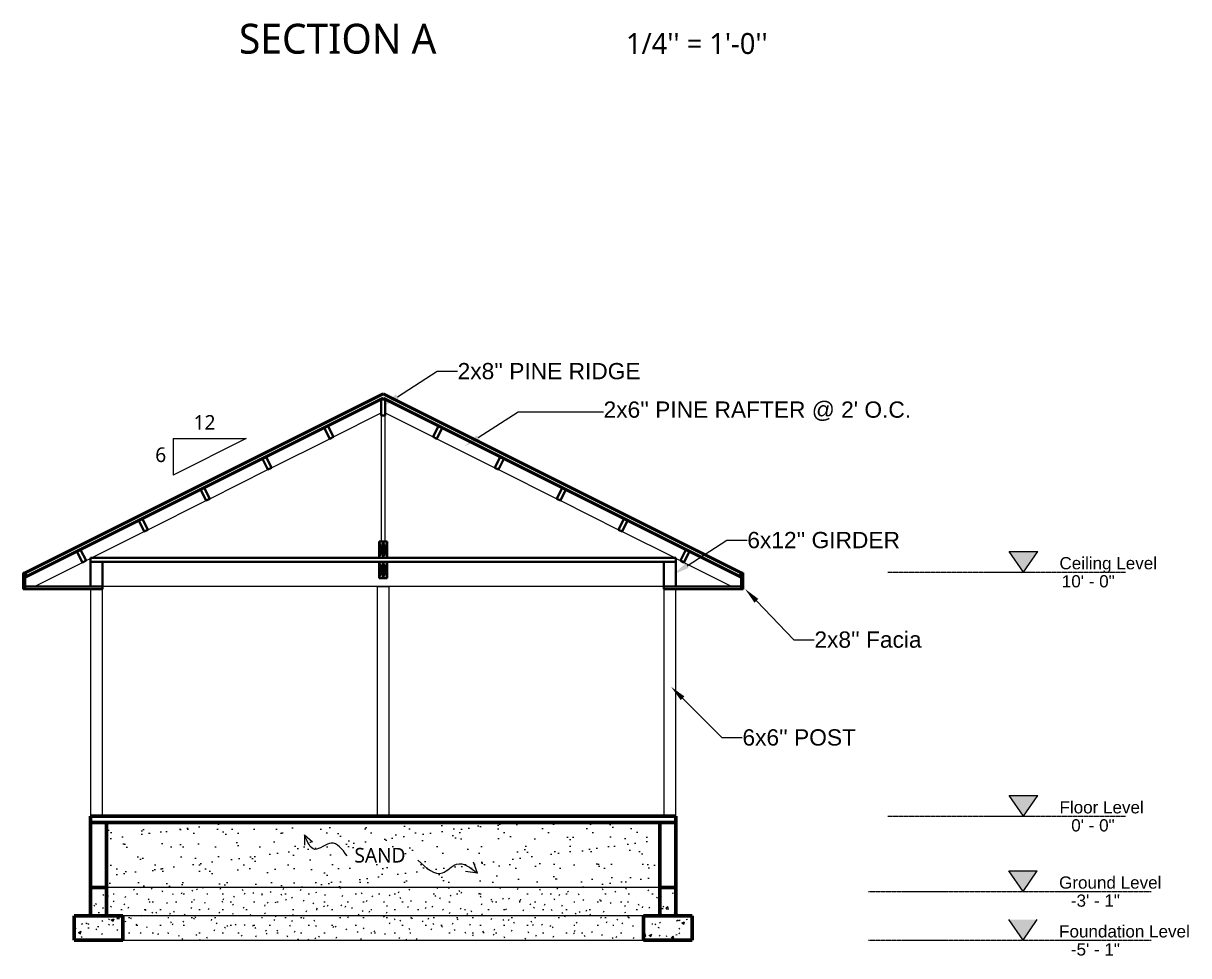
# Model space of a CAD drawing. Header units: inches. Extents: x -562 to 8953, y -6490 to -2066.
# Drawn here: x 1815 to 2388, y -4744 to -4286 of the extents above; entities that cross this region are included whole.
import ezdxf
from ezdxf import colors
from ezdxf.entities.mleader import LeaderData, LeaderLine
from ezdxf.math import Vec2, Vec3

# ---------------------------------------------------------------- set-up
doc = ezdxf.new("R2010")
doc.units = ezdxf.units.IN
doc.header["$MEASUREMENT"] = 0
doc.linetypes.add('Grid Line 1_2_', pattern=[0.875, 0.5, -0.125, 0.125, -0.125])
for name, color, linetype, lineweight in [('A-COLS', 52, 'Continuous', 9), ('A-FLOR', 192, 'Continuous', 18), ('A-FLOR-LEVL', 18, 'Continuous', 9), ('A-ROOF', 132, 'Continuous', 18), ('A-WALL', 113, 'Continuous', 18), ('A-WALL-PATT', 111, 'Continuous', 18), ('S-FNDN', 32, 'Continuous', 18)]:
    doc.layers.add(name, color=color, linetype=linetype, lineweight=lineweight)
doc.styles.add('Arial', font='arial.ttf', dxfattribs={"height": 6})

msp = doc.modelspace()

# ---------------------------------------------------------------- hatches: boundary and pattern name
h = msp.add_hatch(color=256)
h.dxf.hatch_style = 1
h.paths.add_polyline_path([(2313.94, -4545.29), (2299.94, -4545.29), (2306.94, -4555.47)])
h = msp.add_hatch(color=256)
h.dxf.hatch_style = 1
h.paths.add_polyline_path([(2313.94, -4665.29), (2299.94, -4665.29), (2306.94, -4675.47)])
at = {"lineweight": 0}
h = msp.add_hatch(dxfattribs=at)
h.set_pattern_fill('AR-SAND', color=256, scale=7)
h.set_pattern_definition([(37.5, (1517.407, 35.398), (-0.440954, 13.487766), [0, -10.64, 0, -11.9, 0, -11.375]), (7.5, (1517.407, 35.398), (12.38844, 19.75502), [0, -5.74, 0, -9.59, 0, -3.675]), (327.5, (1508.797, 35.398), (21.798993, 0.039613), [0, -3.5, 0, -12.6, 0, -16.45]), (317.5, (1508.797, 35.398), (21.042886, 6.14373), [0, -1.75, 0, -8.26, 0, -9.45])])
h.paths.add_polyline_path([(2128.04, -4678.47), (1856.04, -4678.47), (1856.04, -4710.47), (2128.04, -4710.47)])
h = msp.add_hatch(color=256)
h.dxf.hatch_style = 1
h.paths.add_polyline_path([(2313.75, -4702.29), (2299.75, -4702.29), (2306.75, -4712.47)])
h = msp.add_hatch(color=256)
h.dxf.hatch_style = 1
h.paths.add_polyline_path([(2306.75, -4736.47), (2313.75, -4726.29), (2299.75, -4726.29)])

# ---------------------------------------------------------------- linework, layer by layer
for p, q in [((1888.68, -4489.7), (1888.68, -4507.7)), ((1888.68, -4489.7), (1924.68, -4489.7)), ((1924.68, -4489.7), (1888.68, -4507.7)), ((2299.94, -4545.29), (2313.94, -4545.29)), ((2306.94, -4555.47), (2299.94, -4545.29)), ((2306.94, -4555.47), (2313.94, -4545.29)), ((2299.94, -4665.29), (2313.94, -4665.29)), ((2306.94, -4675.47), (2299.94, -4665.29)), ((2306.94, -4675.47), (2313.94, -4665.29)), ((1953.35, -4684.58), (1953.27, -4689.65)), ((1953.35, -4684.58), (1957.29, -4688.11)), ((2038.51, -4703.42), (2036.47, -4698.07)), ((2038.51, -4703.42), (2032.52, -4702.57)), ((2299.75, -4702.29), (2313.75, -4702.29)), ((2306.75, -4712.47), (2299.75, -4702.29)), ((2306.75, -4712.47), (2313.75, -4702.29)), ((2306.75, -4736.47), (2299.75, -4726.29)), ((2306.75, -4736.47), (2313.75, -4726.29))]:
    msp.add_line(p, q)
for points in [[(1974.29, -4694.95), (1966.42, -4688.7), (1958.46, -4691.78), (1953.35, -4684.58)], [(2009.14, -4697.09), (2021.21, -4703.3), (2028.15, -4699.04), (2038.51, -4703.42)]]:
    msp.add_spline(points, degree=3)
at = {"layer": 'A-COLS', "lineweight": 40}
for p, q in [((1991.04, -4470.5), (1991.04, -4478.5)), ((1993.04, -4470.5), (1991.04, -4470.5)), ((1993.04, -4478.5), (1993.04, -4470.5)), ((1991.04, -4478.5), (1993.04, -4478.5)), ((1964.85, -4483.59), (1963.06, -4484.49)), ((1963.06, -4484.49), (1965.74, -4489.85)), ((1967.53, -4488.96), (1964.85, -4483.59)), ((2019.24, -4483.59), (2016.56, -4488.96)), ((2018.35, -4489.85), (2021.03, -4484.49)), ((2021.03, -4484.49), (2019.24, -4483.59)), ((1965.74, -4489.85), (1967.53, -4488.96)), ((2016.56, -4488.96), (2018.35, -4489.85)), ((1934.44, -4498.8), (1932.65, -4499.69)), ((1937.12, -4504.17), (1934.44, -4498.8)), ((2049.65, -4498.8), (2046.97, -4504.17)), ((2051.44, -4499.69), (2049.65, -4498.8)), ((1932.65, -4499.69), (1935.33, -4505.06)), ((1935.33, -4505.06), (1937.12, -4504.17)), ((2046.97, -4504.17), (2048.76, -4505.06)), ((2048.76, -4505.06), (2051.44, -4499.69)), ((1904.03, -4514), (1902.24, -4514.9)), ((1902.24, -4514.9), (1904.92, -4520.27)), ((1906.71, -4519.37), (1904.03, -4514)), ((2080.06, -4514), (2077.38, -4519.37)), ((2079.17, -4520.27), (2081.85, -4514.9)), ((2081.85, -4514.9), (2080.06, -4514)), ((1904.92, -4520.27), (1906.71, -4519.37)), ((2077.38, -4519.37), (2079.17, -4520.27)), ((1873.62, -4529.21), (1871.83, -4530.1)), ((1871.83, -4530.1), (1874.51, -4535.47)), ((1876.3, -4534.58), (1873.62, -4529.21)), ((2110.47, -4529.21), (2107.79, -4534.58)), ((2109.58, -4535.47), (2112.26, -4530.1)), ((2112.26, -4530.1), (2110.47, -4529.21)), ((1874.51, -4535.47), (1876.3, -4534.58)), ((2107.79, -4534.58), (2109.58, -4535.47)), ((1843.21, -4544.41), (1841.42, -4545.31)), ((1845.89, -4549.78), (1843.21, -4544.41)), ((1990.04, -4540.47), (1990.04, -4548.47)), ((1992.04, -4540.47), (1990.04, -4540.47)), ((1990.04, -4540.47), (1992.04, -4548.47)), ((1990.04, -4548.47), (1992.04, -4540.47)), ((1992.04, -4548.47), (1992.04, -4540.47)), ((1992.04, -4540.47), (1992.04, -4548.47)), ((1994.04, -4540.47), (1992.04, -4540.47)), ((1992.04, -4540.47), (1994.04, -4548.47)), ((1992.04, -4548.47), (1994.04, -4540.47)), ((1994.04, -4548.47), (1994.04, -4540.47)), ((2140.88, -4544.41), (2138.2, -4549.78)), ((2142.67, -4545.31), (2140.88, -4544.41)), ((1841.42, -4545.31), (1844.1, -4550.68)), ((1844.1, -4550.68), (1845.89, -4549.78)), ((2136.04, -4548.47), (1848.04, -4548.47)), ((1848.04, -4548.47), (1848.04, -4550.47)), ((1854.04, -4550.47), (1848.04, -4550.47)), ((1848.04, -4550.47), (1848.04, -4562.47)), ((1848.04, -4550.47), (2136.04, -4550.47)), ((1854.04, -4562.47), (1854.04, -4550.47)), ((1990.04, -4548.47), (1992.04, -4548.47)), ((1990.04, -4550.47), (1990.04, -4558.47)), ((1992.04, -4550.47), (1990.04, -4550.47)), ((1990.04, -4550.47), (1992.04, -4558.47)), ((1990.04, -4558.47), (1992.04, -4550.47)), ((1992.04, -4548.47), (1994.04, -4548.47)), ((1992.04, -4558.47), (1992.04, -4550.47)), ((1992.04, -4550.47), (1992.04, -4558.47)), ((1994.04, -4550.47), (1992.04, -4550.47)), ((1992.04, -4550.47), (1994.04, -4558.47)), ((1992.04, -4558.47), (1994.04, -4550.47)), ((1994.04, -4558.47), (1994.04, -4550.47)), ((2136.04, -4550.47), (2130.04, -4550.47)), ((2130.04, -4550.47), (2130.04, -4562.47)), ((2136.04, -4550.47), (2136.04, -4548.47)), ((2136.04, -4562.47), (2136.04, -4550.47)), ((2138.2, -4549.78), (2139.99, -4550.68)), ((2139.99, -4550.68), (2142.67, -4545.31)), ((1816.04, -4555.76), (1815.04, -4555.76)), ((1815.04, -4555.76), (1815.04, -4563.76)), ((1816.04, -4563.76), (1816.04, -4555.76)), ((2168.04, -4555.76), (2168.04, -4563.76)), ((2169.04, -4555.76), (2168.04, -4555.76)), ((2169.04, -4563.76), (2169.04, -4555.76)), ((1990.04, -4558.47), (1992.04, -4558.47)), ((1992.04, -4558.47), (1994.04, -4558.47)), ((1815.04, -4563.76), (1816.04, -4563.76)), ((1816.04, -4562.47), (1816.04, -4563.76)), ((1854.04, -4562.47), (1816.04, -4562.47)), ((1816.04, -4563.76), (1854.04, -4563.76)), ((1848.04, -4562.47), (1854.04, -4562.47)), ((1854.04, -4563.76), (1854.04, -4562.47)), ((2130.04, -4562.47), (2136.04, -4562.47)), ((2168.04, -4562.47), (2130.04, -4562.47)), ((2130.04, -4562.47), (2130.04, -4563.76)), ((2130.04, -4563.76), (2168.04, -4563.76)), ((2168.04, -4563.76), (2168.04, -4562.47)), ((2168.04, -4563.76), (2169.04, -4563.76))]:
    msp.add_line(p, q, dxfattribs=at)
at = {"layer": 'A-COLS'}
for p, q in [((1967.53, -4488.96), (1991.04, -4477.2)), ((1991.04, -4478.5), (1991.04, -4540.47)), ((1993.04, -4477.2), (2016.56, -4488.96)), ((1993.04, -4540.47), (1993.04, -4478.5)), ((1937.12, -4504.17), (1965.74, -4489.85)), ((2018.35, -4489.85), (2046.97, -4504.17)), ((1906.71, -4519.37), (1935.33, -4505.06)), ((2048.76, -4505.06), (2077.38, -4519.37)), ((1876.3, -4534.58), (1904.92, -4520.27)), ((2079.17, -4520.27), (2107.79, -4534.58)), ((1848.52, -4548.47), (1874.51, -4535.47)), ((2109.58, -4535.47), (2135.57, -4548.47)), ((1820.52, -4562.47), (1844.1, -4550.68)), ((1845.89, -4549.78), (1848.04, -4548.7)), ((2136.04, -4548.7), (2138.2, -4549.78)), ((2139.99, -4550.68), (2163.57, -4562.47)), ((1848.04, -4563.76), (1848.04, -4675.47)), ((2130.04, -4562.47), (1854.04, -4562.47)), ((1854.04, -4675.47), (1854.04, -4563.76)), ((1989.04, -4562.47), (1995.04, -4562.47)), ((1989.04, -4562.47), (1989.04, -4675.47)), ((1995.04, -4675.47), (1995.04, -4562.47)), ((2130.04, -4563.76), (2130.04, -4675.47)), ((2136.04, -4675.47), (2136.04, -4563.76))]:
    msp.add_line(p, q, dxfattribs=at)
at = {"layer": 'A-FLOR', "lineweight": 60}
for p, q in [((2136.04, -4675.47), (1848.04, -4675.47)), ((1848.04, -4675.47), (1848.04, -4678.47)), ((2136.04, -4678.47), (2136.04, -4675.47)), ((1848.04, -4678.47), (2136.04, -4678.47))]:
    msp.add_line(p, q, dxfattribs=at)
at = {"layer": 'A-FLOR-LEVL', "linetype": 'Grid Line 1_2_'}
for p, q in [((2240.25, -4555.47), (2357.21, -4555.47)), ((2240.25, -4675.47), (2357.21, -4675.47)), ((2230.71, -4712.47), (2369.75, -4712.47)), ((2230.71, -4736.47), (2369.75, -4736.47))]:
    msp.add_line(p, q, dxfattribs=at)
at = {"layer": 'A-ROOF', "lineweight": 60}
for p, q in [((1992.04, -4467.76), (1816.04, -4555.76)), ((1816.04, -4558), (1992.04, -4470)), ((2168.04, -4555.76), (1992.04, -4467.76)), ((1992.04, -4470), (2168.04, -4558)), ((1816.04, -4555.76), (1816.04, -4558)), ((2168.04, -4558), (2168.04, -4555.76))]:
    msp.add_line(p, q, dxfattribs=at)
at = {"layer": 'A-WALL', "lineweight": 60}
for p, q in [((1848.04, -4678.47), (1848.04, -4710.47)), ((1856.04, -4710.47), (1856.04, -4678.47)), ((2128.04, -4678.47), (2128.04, -4710.47)), ((2136.04, -4710.47), (2136.04, -4678.47))]:
    msp.add_line(p, q, dxfattribs=at)
at = {"layer": 'A-WALL-PATT', "linetype": 'Continuous', "lineweight": 9}
for p, q in [((1848.05, -4710.75), (1848.58, -4711.09)), ((1860.05, -4710.47), (1860.05, -4710.47)), ((1869.77, -4711.86), (1869.45, -4711.31)), ((1872.38, -4710.47), (1872.19, -4710.79)), ((1876.05, -4710.47), (1876.05, -4710.47)), ((1878.34, -4711.35), (1878.02, -4710.8)), ((1892.05, -4710.47), (1892.05, -4710.47)), ((1900.73, -4711.72), (1900.41, -4711.18)), ((1903.42, -4710.47), (1903.15, -4710.93)), ((1908.05, -4710.47), (1908.05, -4710.47)), ((1912.04, -4710.9), (1911.72, -4711.45)), ((1924.05, -4710.47), (1924.05, -4710.47)), ((1940.05, -4710.47), (1940.05, -4710.47)), ((1942.99, -4711.04), (1942.68, -4711.58)), ((1956.05, -4710.47), (1956.05, -4710.47)), ((1971.22, -4710.93), (1970.95, -4710.47)), ((1972.05, -4710.47), (1972.05, -4710.47)), ((1988.05, -4710.47), (1988.05, -4710.47)), ((2004.05, -4710.47), (2004.05, -4710.47)), ((2004.91, -4711.31), (2004.6, -4711.86)), ((2018.7, -4710.47), (2018.41, -4710.97)), ((2020.05, -4710.47), (2020.05, -4710.47)), ((2024.56, -4711.17), (2024.25, -4710.62)), ((2036.05, -4710.47), (2036.05, -4710.47)), ((2049.69, -4710.56), (2049.37, -4711.11)), ((2052.05, -4710.47), (2052.05, -4710.47)), ((2058.26, -4711.07), (2057.94, -4711.62)), ((2064.09, -4710.52), (2064.06, -4710.47)), ((2068.05, -4710.47), (2068.05, -4710.47)), ((2069.34, -4711.93), (2069.02, -4711.38)), ((2077.91, -4711.41), (2077.59, -4710.86)), ((2084.05, -4710.47), (2084.05, -4710.47)), ((2100.3, -4711.79), (2099.98, -4711.24)), ((2100.05, -4710.47), (2100.05, -4710.47)), ((2111.61, -4710.83), (2111.29, -4711.38)), ((2116.05, -4710.47), (2116.05, -4710.47)), ((2125.12, -4710.47), (2125.1, -4710.49)), ((2134.73, -4710.48), (2135.26, -4710.82)), ((1854.18, -4714.34), (1854.69, -4713.95)), ((1856.77, -4714.46), (1856.45, -4715.01)), ((1859.17, -4713.68), (1859.8, -4713.68)), ((1859.79, -4717.62), (1859.48, -4717.07)), ((1865.34, -4714.98), (1865.02, -4715.53)), ((1870.69, -4713.68), (1871.32, -4713.68)), ((1876.93, -4716.59), (1876.62, -4716.04)), ((1883.59, -4712.75), (1883.27, -4712.2)), ((1888.83, -4714.16), (1888.51, -4713.61)), ((1892.97, -4713.19), (1892.66, -4713.74)), ((1893.73, -4713.68), (1894.36, -4713.68)), ((1898.22, -4711.79), (1897.9, -4712.34)), ((1899.32, -4716.97), (1899.01, -4716.42)), ((1905.25, -4713.68), (1905.88, -4713.68)), ((1912.93, -4713.68), (1913.56, -4713.68)), ((1913.44, -4716.14), (1913.12, -4716.69)), ((1918.69, -4714.74), (1918.37, -4715.29)), ((1923.12, -4712.1), (1922.8, -4711.55)), ((1923.93, -4713.33), (1923.62, -4713.88)), ((1928.36, -4713.51), (1928.04, -4712.96)), ((1932.13, -4713.68), (1932.76, -4713.68)), ((1932.5, -4713.85), (1932.19, -4714.4)), ((1936.93, -4712.99), (1936.61, -4712.44)), ((1942.18, -4714.4), (1941.86, -4713.85)), ((1943.65, -4713.68), (1944.28, -4713.68)), ((1944.4, -4716.28), (1944.08, -4716.83)), ((1947.42, -4715.8), (1947.11, -4715.25)), ((1951.57, -4711.55), (1951.25, -4712.1)), ((1952.97, -4716.8), (1952.65, -4717.34)), ((1955.17, -4713.68), (1955.8, -4713.68)), ((1959.32, -4713.37), (1959, -4712.82)), ((1963.46, -4713.98), (1963.15, -4714.53)), ((1972.03, -4714.5), (1971.72, -4715.05)), ((1978.21, -4713.68), (1978.84, -4713.68)), ((1981.71, -4713.75), (1981.39, -4713.2)), ((1983.93, -4716.93), (1983.61, -4717.48)), ((1986.95, -4715.15), (1986.64, -4714.6)), ((1989.73, -4713.68), (1990.36, -4713.68)), ((1995.52, -4714.64), (1995.21, -4714.09)), ((1997.41, -4713.68), (1998.04, -4713.68)), ((1999.67, -4712.72), (1999.35, -4713.27)), ((2000.77, -4716.04), (2000.45, -4715.49)), ((2006.02, -4717.45), (2005.7, -4716.9)), ((2016.61, -4713.68), (2017.24, -4713.68)), ((2017.91, -4715.01), (2017.59, -4714.46)), ((2020.13, -4715.67), (2019.82, -4716.21)), ((2025.38, -4714.26), (2025.06, -4714.81)), ((2028.13, -4713.68), (2028.76, -4713.68)), ((2029.81, -4712.58), (2029.49, -4712.03)), ((2030.63, -4712.85), (2030.31, -4713.4)), ((2039.2, -4713.37), (2038.88, -4713.92)), ((2039.65, -4713.68), (2040.28, -4713.68)), ((2040.3, -4715.39), (2039.98, -4714.84)), ((2045.54, -4716.8), (2045.23, -4716.25)), ((2051.09, -4715.8), (2050.78, -4716.35)), ((2054.12, -4716.28), (2053.8, -4715.73)), ((2059.36, -4717.69), (2059.04, -4717.14)), ((2059.66, -4716.32), (2059.35, -4716.87)), ((2062.69, -4713.68), (2063.32, -4713.68)), ((2070.16, -4713.51), (2069.84, -4714.06)), ((2074.21, -4713.68), (2074.84, -4713.68)), ((2076.5, -4716.66), (2076.19, -4716.11)), ((2078.73, -4714.02), (2078.41, -4714.57)), ((2081.89, -4713.68), (2082.52, -4713.68)), ((2083.15, -4712.82), (2082.84, -4712.27)), ((2088.4, -4714.22), (2088.08, -4713.67)), ((2090.62, -4716.46), (2090.31, -4717)), ((2098.89, -4717.03), (2098.57, -4716.49)), ((2099.19, -4716.97), (2098.88, -4717.52)), ((2101.09, -4713.68), (2101.72, -4713.68)), ((2106.36, -4712.24), (2106.04, -4712.79)), ((2112.61, -4713.68), (2113.24, -4713.68)), ((2122.68, -4712.17), (2122.37, -4711.62)), ((2124.13, -4713.68), (2124.76, -4713.68)), ((2126.83, -4715.19), (2126.51, -4715.74)), ((2127.93, -4713.57), (2127.61, -4713.02)), ((2128.41, -4715.16), (2128.91, -4714.77)), ((2134.2, -4713.28), (2134.82, -4713.2)), ((1848.04, -4718.19), (1848.2, -4718.13)), ((1848.04, -4718.58), (1848.2, -4718.13)), ((1849.69, -4719.18), (1850.16, -4719.6)), ((1850.43, -4718.37), (1850.97, -4718.71)), ((1851.86, -4722.82), (1852.49, -4722.73)), ((1853.95, -4720.73), (1854.45, -4720.35)), ((1858.18, -4719.71), (1857.86, -4720.26)), ((1863.01, -4721.36), (1863.64, -4721.36)), ((1865.04, -4719.03), (1864.72, -4718.48)), ((1866.75, -4720.22), (1866.43, -4720.77)), ((1874.53, -4721.36), (1875.16, -4721.36)), ((1875.53, -4721.84), (1875.21, -4721.29)), ((1877.24, -4717.41), (1876.92, -4717.96)), ((1878.64, -4722.66), (1878.33, -4723.21)), ((1878.37, -4717.52), (1879, -4717.52)), ((1880.77, -4723.24), (1880.46, -4722.7)), ((1882.21, -4721.36), (1882.84, -4721.36)), ((1885.81, -4717.93), (1885.49, -4718.47)), ((1889.35, -4722.73), (1889.03, -4722.18)), ((1889.89, -4717.52), (1890.52, -4717.52)), ((1897.7, -4720.36), (1897.39, -4720.91)), ((1897.57, -4717.52), (1898.2, -4717.52)), ((1901.41, -4721.36), (1902.04, -4721.36)), ((1904.57, -4718.38), (1904.25, -4717.83)), ((1906.28, -4720.87), (1905.96, -4721.42)), ((1911.73, -4723.11), (1911.42, -4722.56)), ((1913.14, -4717.86), (1912.82, -4717.31)), ((1912.93, -4721.36), (1913.56, -4721.36)), ((1916.77, -4717.52), (1917.4, -4717.52)), ((1918.38, -4719.27), (1918.07, -4718.72)), ((1923.63, -4720.67), (1923.31, -4720.12)), ((1924.45, -4721.36), (1925.08, -4721.36)), ((1928.29, -4717.52), (1928.92, -4717.52)), ((1933.91, -4719.09), (1933.59, -4719.64)), ((1935.53, -4718.24), (1935.21, -4717.69)), ((1939.15, -4717.69), (1938.84, -4718.24)), ((1939.81, -4717.52), (1940.44, -4717.52)), ((1947.49, -4721.36), (1948.12, -4721.36)), ((1954.38, -4722.04), (1954.06, -4722.59)), ((1957.91, -4718.61), (1957.6, -4718.07)), ((1959.01, -4721.36), (1959.64, -4721.36)), ((1959.62, -4720.64), (1959.31, -4721.18)), ((1963.16, -4720.02), (1962.84, -4719.47)), ((1962.85, -4717.52), (1963.48, -4717.52)), ((1964.87, -4719.23), (1964.55, -4719.78)), ((1966.69, -4721.36), (1967.32, -4721.36)), ((1971.73, -4719.51), (1971.41, -4718.96)), ((1973.44, -4719.74), (1973.12, -4720.29)), ((1974.37, -4717.52), (1975, -4717.52)), ((1976.98, -4720.91), (1976.66, -4720.36)), ((1982.22, -4722.32), (1981.9, -4721.77)), ((1982.05, -4717.52), (1982.68, -4717.52)), ((1985.34, -4722.18), (1985.02, -4722.73)), ((1985.89, -4721.36), (1986.52, -4721.36)), ((1992.5, -4717.45), (1992.18, -4718)), ((1993.91, -4722.69), (1993.59, -4723.24)), ((1994.12, -4719.88), (1993.8, -4719.33)), ((1997.41, -4721.36), (1998.04, -4721.36)), ((2001.25, -4717.52), (2001.88, -4717.52)), ((2004.4, -4719.88), (2004.08, -4720.43)), ((2008.93, -4721.36), (2009.56, -4721.36)), ((2012.97, -4720.4), (2012.65, -4720.95)), ((2012.77, -4717.52), (2013.4, -4717.52)), ((2016.51, -4720.26), (2016.19, -4719.71)), ((2021.75, -4721.66), (2021.43, -4721.12)), ((2024.29, -4717.52), (2024.92, -4717.52)), ((2024.87, -4722.83), (2024.55, -4723.38)), ((2030.32, -4721.15), (2030.01, -4720.6)), ((2031.97, -4721.36), (2032.6, -4721.36)), ((2035.57, -4722.56), (2035.25, -4722.01)), ((2040.6, -4718.61), (2040.29, -4719.16)), ((2043.49, -4721.36), (2044.12, -4721.36)), ((2045.85, -4717.21), (2045.53, -4717.76)), ((2047.33, -4717.52), (2047.96, -4717.52)), ((2051.17, -4721.36), (2051.8, -4721.36)), ((2052.71, -4721.53), (2052.39, -4720.98)), ((2058.85, -4717.52), (2059.48, -4717.52)), ((2061.07, -4721.56), (2060.75, -4722.11)), ((2064.61, -4719.09), (2064.29, -4718.54)), ((2066.32, -4720.16), (2066, -4720.71)), ((2066.53, -4717.52), (2067.16, -4717.52)), ((2070.37, -4721.36), (2071, -4721.36)), ((2071.56, -4718.75), (2071.24, -4719.3)), ((2075.1, -4721.9), (2074.78, -4721.35)), ((2080.13, -4719.27), (2079.81, -4719.82)), ((2080.34, -4723.31), (2080.03, -4722.76)), ((2081.89, -4721.36), (2082.52, -4721.36)), ((2085.73, -4717.52), (2086.36, -4717.52)), ((2088.91, -4722.79), (2088.6, -4722.25)), ((2092.03, -4721.7), (2091.71, -4722.25)), ((2093.41, -4721.36), (2094.04, -4721.36)), ((2097.25, -4717.52), (2097.88, -4717.52)), ((2100.6, -4722.22), (2100.28, -4722.76)), ((2104.14, -4718.44), (2103.82, -4717.89)), ((2108.77, -4717.52), (2109.4, -4717.52)), ((2111.09, -4719.4), (2110.77, -4719.95)), ((2111.3, -4723.17), (2110.99, -4722.62)), ((2112.71, -4717.93), (2112.39, -4717.38)), ((2116.45, -4721.36), (2117.08, -4721.36)), ((2117.95, -4719.33), (2117.64, -4718.78)), ((2119.66, -4719.92), (2119.34, -4720.47)), ((2123.2, -4720.74), (2122.88, -4720.19)), ((2127.97, -4721.36), (2128.04, -4721.36)), ((2128.04, -4719.87), (2128.79, -4719.59)), ((2128.04, -4720.5), (2128.41, -4720.75)), ((2128.17, -4721.55), (2128.68, -4721.16)), ((2128.4, -4720.75), (2128.79, -4719.58)), ((2129.15, -4720.85), (2129.77, -4720.77)), ((2129.51, -4719.75), (2129.98, -4720.18)), ((2130.99, -4720.29), (2131.52, -4720.64)), ((2131.14, -4721.02), (2132.07, -4719.92)), ((2131.14, -4721.02), (2132.29, -4721.12)), ((2132.29, -4721.13), (2132.06, -4719.92)), ((2135.04, -4722.87), (2135.57, -4723.21)), ((1843.74, -4728.57), (1844.24, -4728.18)), ((1845.83, -4727.82), (1846.29, -4728.25)), ((1846.69, -4728.18), (1847.23, -4728.52)), ((1847.27, -4724.6), (1847.39, -4724.47)), ((1847.27, -4724.61), (1848.42, -4724.71)), ((1848.04, -4723.68), (1848.2, -4723.5)), ((1848.38, -4724.47), (1848.2, -4723.5)), ((1848.42, -4724.71), (1848.38, -4724.47)), ((1853.72, -4727.12), (1854.22, -4726.74)), ((1856.94, -4728.61), (1857.48, -4728.95)), ((1857.02, -4725.9), (1857.49, -4726.32)), ((1858.31, -4726.38), (1859.66, -4725.86)), ((1858.32, -4726.38), (1859.27, -4727.03)), ((1859.27, -4727.02), (1859.66, -4725.86)), ((1861.04, -4725.81), (1861.97, -4724.71)), ((1861.05, -4725.81), (1862.19, -4725.91)), ((1862.19, -4725.91), (1861.97, -4724.71)), ((1863.57, -4725.77), (1864.04, -4725.41)), ((1865.55, -4727.6), (1865.24, -4727.05)), ((1866.85, -4725.2), (1867.48, -4725.2)), ((1868.15, -4725.47), (1867.83, -4726.02)), ((1870.8, -4729), (1870.48, -4728.46)), ((1873.16, -4724.47), (1873.08, -4724.61)), ((1873.4, -4724.06), (1873.16, -4724.47)), ((1886.05, -4725.2), (1886.68, -4725.2)), ((1887.21, -4723.17), (1886.9, -4723.72)), ((1887.94, -4727.98), (1887.62, -4727.43)), ((1888.62, -4728.42), (1888.3, -4728.97)), ((1893.86, -4727.01), (1893.55, -4727.56)), ((1894.59, -4724.14), (1894.27, -4723.59)), ((1897.57, -4725.2), (1898.2, -4725.2)), ((1899.11, -4725.61), (1898.79, -4726.15)), ((1899.84, -4725.54), (1899.52, -4724.99)), ((1907.68, -4726.12), (1907.36, -4726.67)), ((1909.09, -4725.2), (1909.72, -4725.2)), ((1910.33, -4728.35), (1910.01, -4727.8)), ((1918.17, -4723.31), (1917.86, -4723.86)), ((1919.58, -4728.55), (1919.26, -4729.1)), ((1926.74, -4723.82), (1926.43, -4724.37)), ((1932.13, -4725.2), (1932.76, -4725.2)), ((1934.12, -4723.48), (1933.8, -4722.93)), ((1938.64, -4726.26), (1938.32, -4726.81)), ((1939.12, -4724.47), (1939.05, -4724.34)), ((1939.37, -4724.89), (1939.12, -4724.47)), ((1943.65, -4725.2), (1944.28, -4725.2)), ((1947.21, -4726.77), (1946.89, -4727.32)), ((1947.94, -4724.37), (1947.62, -4723.83)), ((1951.33, -4725.2), (1951.96, -4725.2)), ((1953.18, -4725.78), (1952.87, -4725.23)), ((1958.43, -4727.19), (1958.11, -4726.64)), ((1970.16, -4724.47), (1970.01, -4724.2)), ((1970.33, -4724.75), (1970.16, -4724.47)), ((1970.53, -4725.2), (1971.16, -4725.2)), ((1974.84, -4724.99), (1974.53, -4725.54)), ((1980.09, -4723.58), (1979.77, -4724.13)), ((1982.05, -4725.2), (1982.68, -4725.2)), ((1992.71, -4725.13), (1992.4, -4724.58)), ((1993.57, -4725.2), (1994.2, -4725.2)), ((1995.31, -4727.94), (1995, -4728.49)), ((1997.96, -4726.53), (1997.64, -4725.98)), ((2000.56, -4726.53), (2000.24, -4727.08)), ((2005.8, -4725.13), (2005.49, -4725.68)), ((2006.53, -4726.02), (2006.21, -4725.47)), ((2011.78, -4727.42), (2011.46, -4726.88)), ((2014.37, -4725.64), (2014.06, -4726.19)), ((2016.61, -4725.2), (2017.24, -4725.2)), ((2017.02, -4728.83), (2016.7, -4728.28)), ((2026.27, -4728.08), (2025.95, -4728.63)), ((2028.13, -4725.2), (2028.76, -4725.2)), ((2028.92, -4726.4), (2028.6, -4725.85)), ((2033.44, -4723.35), (2033.12, -4723.89)), ((2034.84, -4728.59), (2034.53, -4729.14)), ((2035.81, -4725.2), (2036.44, -4725.2)), ((2040.81, -4723.96), (2040.5, -4723.41)), ((2045.33, -4725.78), (2045.02, -4726.33)), ((2051.3, -4726.77), (2050.99, -4726.22)), ((2053.9, -4726.29), (2053.59, -4726.84)), ((2055.01, -4725.2), (2055.64, -4725.2)), ((2056.55, -4728.18), (2056.23, -4727.63)), ((2065.12, -4727.66), (2064.8, -4727.11)), ((2066.53, -4725.2), (2067.16, -4725.2)), ((2070.37, -4729.07), (2070.05, -4728.52)), ((2078.05, -4725.2), (2078.68, -4725.2)), ((2081.54, -4724.51), (2081.22, -4725.06)), ((2086.78, -4723.11), (2086.47, -4723.66)), ((2087.51, -4728.04), (2087.19, -4727.49)), ((2094.16, -4724.2), (2093.84, -4723.65)), ((2099.41, -4725.61), (2099.09, -4725.06)), ((2101.09, -4725.2), (2101.72, -4725.2)), ((2102.01, -4727.46), (2101.69, -4728.01)), ((2107.25, -4726.06), (2106.93, -4726.6)), ((2109.9, -4728.42), (2109.58, -4727.87)), ((2112.5, -4724.65), (2112.18, -4725.2)), ((2112.61, -4725.2), (2113.24, -4725.2)), ((2124.09, -4728.42), (2124.72, -4728.34)), ((2125.65, -4728.39), (2126.11, -4728.82)), ((2127.94, -4727.94), (2128.44, -4727.56)), ((2136.21, -4726.83), (2136.84, -4726.75)), ((2136.84, -4726.47), (2137.31, -4726.9)), ((2137.64, -4726.71), (2138.14, -4726.33)), ((2138.91, -4727.83), (2140.26, -4727.32)), ((2138.91, -4727.83), (2139.87, -4728.48)), ((2139.86, -4728.48), (2140.25, -4727.31)), ((2141.03, -4726.2), (2141.66, -4726.11)), ((1840.49, -4730.32), (1841.03, -4730.66)), ((1842.18, -4732.57), (1843.52, -4732.05)), ((1842.18, -4732.57), (1843.14, -4733.22)), ((1843.13, -4733.22), (1843.52, -4732.06)), ((1846.81, -4730.39), (1847.44, -4730.31)), ((1850.74, -4730.76), (1851.27, -4731.1)), ((1851.61, -4729.76), (1852.24, -4729.67)), ((1853.48, -4733.52), (1853.99, -4733.13)), ((1858.89, -4728.8), (1859.52, -4728.72)), ((1860.99, -4731.19), (1861.52, -4731.53)), ((1863.34, -4732.17), (1863.84, -4731.78)), ((1864.15, -4732.84), (1864.04, -4732.67)), ((1866.85, -4732.88), (1867.48, -4732.88)), ((1870.69, -4729.04), (1871.32, -4729.04)), ((1872.88, -4732.63), (1872.57, -4733.18)), ((1876.04, -4730.41), (1875.73, -4729.86)), ((1878.37, -4732.88), (1879, -4732.88)), ((1881.45, -4733.15), (1881.14, -4733.7)), ((1882.21, -4729.04), (1882.84, -4729.04)), ((1886.53, -4733.22), (1886.22, -4732.67)), ((1891.78, -4734.63), (1891.46, -4734.08)), ((1893.73, -4729.04), (1894.36, -4729.04)), ((1900.35, -4734.11), (1900.03, -4733.56)), ((1901.41, -4732.88), (1902.04, -4732.88)), ((1909.09, -4731.37), (1908.77, -4731.91)), ((1912.93, -4732.88), (1913.56, -4732.88)), ((1914.33, -4729.96), (1914.02, -4730.51)), ((1915.57, -4729.76), (1915.26, -4729.21)), ((1916.77, -4729.04), (1917.4, -4729.04)), ((1920.61, -4732.88), (1921.24, -4732.88)), ((1922.74, -4734.49), (1922.42, -4733.94)), ((1924.14, -4729.24), (1923.83, -4728.69)), ((1928.15, -4729.07), (1927.83, -4729.62)), ((1928.29, -4729.04), (1928.92, -4729.04)), ((1929.39, -4730.65), (1929.07, -4730.1)), ((1929.55, -4734.31), (1929.24, -4734.86)), ((1934.64, -4732.05), (1934.32, -4731.51)), ((1934.8, -4732.91), (1934.48, -4733.46)), ((1935.97, -4729.04), (1936.6, -4729.04)), ((1940.05, -4731.5), (1939.73, -4732.05)), ((1939.81, -4732.88), (1940.44, -4732.88)), ((1945.13, -4734.87), (1944.81, -4734.32)), ((1946.53, -4729.62), (1946.21, -4729.07)), ((1948.62, -4732.02), (1948.3, -4732.57)), ((1951.33, -4732.88), (1951.96, -4732.88)), ((1955.17, -4729.04), (1955.8, -4729.04)), ((1959.11, -4729.21), (1958.79, -4729.76)), ((1962.85, -4732.88), (1963.48, -4732.88)), ((1966.69, -4729.04), (1967.32, -4729.04)), ((1967.68, -4729.72), (1967.36, -4730.27)), ((1968.92, -4730), (1968.6, -4729.45)), ((1974.17, -4731.4), (1973.85, -4730.85)), ((1978.21, -4729.04), (1978.84, -4729.04)), ((1979.58, -4732.16), (1979.26, -4732.7)), ((1982.74, -4730.89), (1982.42, -4730.34)), ((1985.89, -4732.88), (1986.52, -4732.88)), ((1987.98, -4732.29), (1987.66, -4731.74)), ((1988.15, -4732.67), (1987.83, -4733.22)), ((1993.23, -4733.7), (1992.91, -4733.15)), ((1997.41, -4732.88), (1998.04, -4732.88)), ((2001.25, -4729.04), (2001.88, -4729.04)), ((2005.12, -4731.26), (2004.81, -4730.72)), ((2005.09, -4732.88), (2005.72, -4732.88)), ((2012.77, -4729.04), (2013.4, -4729.04)), ((2015.78, -4730.89), (2015.46, -4731.44)), ((2020.45, -4729.04), (2021.08, -4729.04)), ((2021.03, -4729.48), (2020.71, -4730.03)), ((2024.29, -4732.88), (2024.92, -4732.88)), ((2027.51, -4731.64), (2027.19, -4731.09)), ((2032.76, -4733.05), (2032.44, -4732.5)), ((2035.81, -4732.88), (2036.44, -4732.88)), ((2036.25, -4733.84), (2035.93, -4734.39)), ((2039.65, -4729.04), (2040.28, -4729.04)), ((2041.33, -4732.53), (2041.01, -4731.98)), ((2041.49, -4732.43), (2041.18, -4732.98)), ((2046.57, -4733.94), (2046.26, -4733.39)), ((2046.74, -4731.03), (2046.42, -4731.57)), ((2047.33, -4732.88), (2047.96, -4732.88)), ((2051.17, -4729.04), (2051.8, -4729.04)), ((2055.31, -4731.54), (2054.99, -4732.09)), ((2062.69, -4729.04), (2063.32, -4729.04)), ((2063.72, -4732.91), (2063.4, -4732.36)), ((2065.8, -4728.73), (2065.48, -4729.28)), ((2067.21, -4733.97), (2066.89, -4734.52)), ((2070.37, -4732.88), (2071, -4732.88)), ((2074.37, -4729.24), (2074.05, -4729.79)), ((2075.61, -4730.47), (2075.3, -4729.93)), ((2081.89, -4732.88), (2082.52, -4732.88)), ((2085.73, -4729.04), (2086.36, -4729.04)), ((2086.1, -4733.29), (2085.79, -4732.74)), ((2086.27, -4731.68), (2085.95, -4732.23)), ((2089.57, -4732.88), (2090.2, -4732.88)), ((2091.35, -4734.69), (2091.03, -4734.14)), ((2094.84, -4732.19), (2094.52, -4732.74)), ((2097.25, -4729.04), (2097.88, -4729.04)), ((2099.92, -4734.18), (2099.6, -4733.63)), ((2104.93, -4729.04), (2105.56, -4729.04)), ((2108.77, -4732.88), (2109.4, -4732.88)), ((2115.14, -4729.82), (2114.83, -4729.27)), ((2120.04, -4734.25), (2120.96, -4733.16)), ((2120.04, -4734.26), (2121.19, -4734.36)), ((2121.18, -4734.36), (2120.96, -4733.16)), ((2122.78, -4734.03), (2124.12, -4733.51)), ((2122.78, -4734.02), (2123.74, -4734.67)), ((2123.73, -4734.67), (2124.12, -4733.51)), ((2127.17, -4730.05), (2127.7, -4730.39)), ((2127.71, -4734.33), (2128.21, -4733.95)), ((2131.16, -4734.4), (2131.79, -4734.32)), ((2133.81, -4735.47), (2134.73, -4734.36)), ((2134.95, -4735.57), (2134.73, -4734.36)), ((2135.98, -4733.77), (2136.61, -4733.69)), ((2137.41, -4733.1), (2137.91, -4732.72)), ((2137.42, -4730.49), (2137.95, -4730.83)), ((2143.25, -4732.81), (2143.88, -4732.73)), ((1843.51, -4734.96), (1844.01, -4734.57)), ((1853.84, -4736.37), (1854.46, -4736.29)), ((1893.35, -4735.58), (1893.03, -4736.13)), ((1901.92, -4736.1), (1901.71, -4736.47)), ((1905.6, -4735.52), (1905.28, -4734.97)), ((1910.58, -4736.47), (1910.53, -4736.37)), ((1950.37, -4736.27), (1950.05, -4735.72)), ((1955.27, -4735.86), (1954.95, -4736.41)), ((1958.94, -4735.76), (1958.63, -4735.21)), ((1960.51, -4734.45), (1960.2, -4735)), ((1969.08, -4734.97), (1968.77, -4735.52)), ((1981.33, -4736.13), (1981.01, -4735.58)), ((2000.04, -4735.1), (1999.73, -4735.65)), ((2003.69, -4736.47), (2003.4, -4735.96)), ((2008.61, -4735.62), (2008.3, -4736.17)), ((2051.82, -4735.34), (2051.5, -4734.79)), ((2061.96, -4735.38), (2061.64, -4735.93)), ((2075.78, -4734.49), (2075.46, -4735.04)), ((2105.17, -4735.58), (2104.85, -4735.03)), ((2106.74, -4734.63), (2106.42, -4735.18)), ((2110.11, -4736.47), (2110.09, -4736.44)), ((2115.31, -4735.14), (2114.99, -4735.69)), ((2133.81, -4735.46), (2134.96, -4735.57))]:
    msp.add_line(p, q, dxfattribs=at)
at = {"layer": 'S-FNDN', "lineweight": 60}
for p, q in [((1856.04, -4710.47), (1848.04, -4710.47)), ((1848.04, -4710.47), (1848.04, -4724.47)), ((1856.04, -4724.47), (1856.04, -4710.47)), ((2128.04, -4710.47), (2128.04, -4724.47)), ((2136.04, -4710.47), (2128.04, -4710.47)), ((2136.04, -4724.47), (2136.04, -4710.47)), ((1864.04, -4724.47), (1840.04, -4724.47)), ((1840.04, -4724.47), (1840.04, -4736.47)), ((1864.04, -4736.47), (1864.04, -4724.47)), ((2120.04, -4724.47), (2120.04, -4736.47)), ((2144.04, -4724.47), (2120.04, -4724.47)), ((2144.04, -4736.47), (2144.04, -4724.47)), ((1840.04, -4736.47), (1864.04, -4736.47)), ((2120.04, -4736.47), (2144.04, -4736.47))]:
    msp.add_line(p, q, dxfattribs=at)
at = {"layer": 'S-FNDN'}
for p, q in [((2128.04, -4710.47), (1856.04, -4710.47)), ((2120.04, -4724.47), (1864.04, -4724.47)), ((1864.04, -4736.47), (2120.04, -4736.47))]:
    msp.add_line(p, q, dxfattribs=at)

# ---------------------------------------------------------------- texts
at = {"attachment_point": 1}
for s, insert, char_height in [('{\\fYu Gothic UI|b0|i0|c128|p34;SECTION A}', (1921.11, -4285.85), 14.7), ("\\A1;{\\fYu Gothic UI|b0|i0|c0|p34;1/4'' = 1'-0''}", (2111.46, -4290.41), 10.29), ('\\A1;{\\fYu Gothic UI|b0|i0|c0|p34;12}', (1898.82, -4478.24), 7.203), ('\\A1;{\\fYu Gothic UI|b0|i0|c0|p34;6}', (1879.95, -4494.14), 7.203), ('\\A1;{\\fYu Gothic UI|b0|i0|c0|p34;SAND}', (1977.9, -4691.04), 7.203)]:
    msp.add_mtext_dynamic_manual_height_columns(s, width=260.1527, gutter_width=1, heights=[0], dxfattribs=dict(at, insert=insert, char_height=char_height))
at = {"layer": 'A-FLOR-LEVL', "char_height": 6, "attachment_point": 1, "style": 'Arial'}
for s, insert, width in [('Ceiling Level', (2324.66, -4548.07), 49.1055), ('10\' - 0"', (2325.82, -4556.95), 31.512), ('Floor Level', (2324.66, -4668.07), 49.1055), ('0\' - 0"', (2330.45, -4676.95), 25.9065), ('Ground Level', (2324.47, -4705.07), 56.8797), ('-3\' - 1"', (2330.27, -4713.95), 25.9065), ('Foundation Level', (2324.47, -4729.07), 70.7009), ('-5\' - 1"', (2330.27, -4737.95), 25.9065)]:
    msp.add_mtext(s, dxfattribs=dict(at, insert=insert, width=width))

# ---------------------------------------------------------------- leaders
ml = msp.add_multileader_mtext('Standard')
ml.set_content("{\\fArial|b0|i0|c0|p34;2x8'' PINE RIDGE}", color=256)
ml.set_leader_properties()
ml.build(insert=Vec2(0, 0))
ml.multileader.update_dxf_attribs({"text_right_attachment_type": 6, "dogleg_length": 10, "arrow_head_size": 8})
ctx = ml.context
ctx.base_point, ctx.char_height, ctx.arrow_head_size, ctx.landing_gap_size, ctx.plane_origin = Vec3(2028.57, -4456.7), 8, 8, 0.09, Vec3(1993.57, -4473.55)
ctx.right_attachment = 6
notes = []
notes.append((ctx, [(0, (1, 1, 0), (2018.57, -4456.7), (1, 0), 10, [(0, [(1992.28, -4473.55)], 0, [])])]))
ctx.mtext.insert, ctx.mtext.flow_direction = Vec3(2028.66, -4452.63), 5
ml = msp.add_multileader_mtext('Standard')
ml.set_content("{\\fArial|b0|i0|c0|p34;2x6'' PINE RAFTER @ 2' O.C.}", color=256)
ml.set_leader_properties()
ml.build(insert=Vec2(0, 0))
ml.multileader.update_dxf_attribs({"text_right_attachment_type": 6, "dogleg_length": 10, "arrow_head_size": 8})
ctx = ml.context
ctx.base_point, ctx.char_height, ctx.arrow_head_size, ctx.landing_gap_size, ctx.plane_origin = Vec3(2100.35, -4476.72), 8, 8, 0.09, Vec3(2033.37, -4493.57)
ctx.right_attachment = 6
notes.append((ctx, [(0, (1, 1, 0), (2058.37, -4476.72), (1, 0), 41.98, [(0, [(2032.08, -4493.57)], 0, [])])]))
ctx.mtext.insert, ctx.mtext.flow_direction = Vec3(2100.44, -4471.54), 5
ml = msp.add_multileader_mtext('Standard')
ml.set_content("{\\fArial|b0|i0|c0|p34;6x12'' GIRDER}", color=256)
ml.set_leader_properties()
ml.build(insert=Vec2(0, 0))
ml.multileader.update_dxf_attribs({"text_right_attachment_type": 6, "dogleg_length": 10, "arrow_head_size": 8})
ctx = ml.context
ctx.base_point, ctx.char_height, ctx.arrow_head_size, ctx.landing_gap_size, ctx.plane_origin = Vec3(2171.04, -4539.75), 8, 8, 0.09, Vec3(2136.04, -4556.6)
ctx.right_attachment = 6
notes.append((ctx, [(0, (1, 1, 0), (2161.04, -4539.75), (1, 0), 10, [(0, [(2134.75, -4556.6)], 0, [])])]))
ctx.mtext.insert, ctx.mtext.flow_direction = Vec3(2171.13, -4535.68), 5
ml = msp.add_multileader_mtext('Standard')
ml.set_content("{\\fArial|b0|i0|c0|p34;2x8'' Facia}", color=256)
ml.set_leader_properties()
ml.build(insert=Vec2(0, 0))
ml.multileader.update_dxf_attribs({"text_right_attachment_type": 6, "dogleg_length": 10, "arrow_head_size": 8})
ctx = ml.context
ctx.base_point, ctx.char_height, ctx.arrow_head_size, ctx.landing_gap_size, ctx.plane_origin = Vec3(2204.04, -4588.69), 8, 8, 0.09, Vec3(2169.04, -4563.76)
ctx.right_attachment = 6
notes.append((ctx, [(0, (1, 1, 0), (2194.04, -4588.69), (1, 0), 10, [(0, [(2170.04, -4563.76)], 0, [])])]))
ctx.mtext.insert, ctx.mtext.flow_direction = Vec3(2204.13, -4584.62), 5
ml = msp.add_multileader_mtext('Standard')
ml.set_content("{\\fArial|b0|i0|c0|p34;6x6'' POST}", color=256)
ml.set_leader_properties()
ml.build(insert=Vec2(0, 0))
ml.multileader.update_dxf_attribs({"text_right_attachment_type": 6, "dogleg_length": 10, "arrow_head_size": 8})
ctx = ml.context
ctx.base_point, ctx.char_height, ctx.arrow_head_size, ctx.landing_gap_size, ctx.plane_origin = Vec3(2168.65, -4636.79), 8, 8, 0.09, Vec3(2133.66, -4611.85)
ctx.right_attachment = 6
notes.append((ctx, [(0, (1, 1, 0), (2158.65, -4636.79), (1, 0), 10, [(0, [(2133.66, -4611.85)], 0, [])])]))
ctx.mtext.insert, ctx.mtext.flow_direction = Vec3(2168.74, -4632.72), 5
for ctx, leaders in notes:
    for number, flags, end, landing, length, lines in leaders:
        leader = LeaderData()
        leader.index, (leader.has_last_leader_line, leader.has_dogleg_vector, leader.attachment_direction) = number, flags
        leader.last_leader_point, leader.dogleg_vector, leader.dogleg_length = Vec3(end), Vec3(landing), length
        for number, points, colour, breaks in lines:
            line = LeaderLine()
            line.index, line.vertices, line.color, line.breaks = number, Vec3.list(points), colors.encode_raw_color(colour), breaks
            leader.lines.append(line)
        ctx.leaders.append(leader)

doc.saveas('drawing.dxf')
